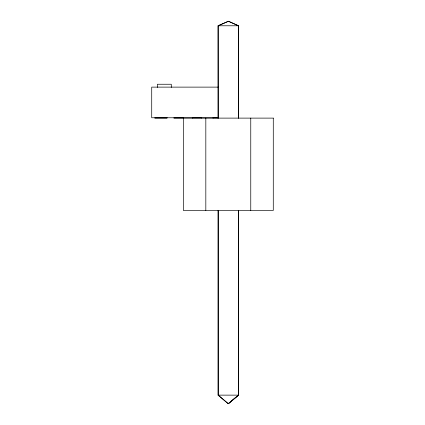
<?xml version="1.0" encoding="UTF-8"?>
<svg xmlns="http://www.w3.org/2000/svg" width="425" height="425" viewBox="0 0 425 425"><rect width="100%" height="100%" fill="white"/><g stroke="black" fill="none" stroke-linecap="round" stroke-linejoin="round"><path stroke-width="0.64" d="M238.462 210.455L238.483 395.133L228.262 403.75L238.51 395.133L238.51 210.455M218.121 210.455L218.121 395.133L228.315 403.75L238.483 395.133M238.462 118.113L238.436 25.776L228.406 21.25L218.121 25.776L218.147 118.113L218.121 25.776L228.459 21.25L238.51 25.776L238.51 118.113M218.121 25.776L238.51 25.776M218.434 87.12L151.72 87.12L151.72 117.767L218.434 117.767M218.163 117.81L213.005 117.81L213.005 118.113M238.51 395.133L218.121 395.133L228.315 403.75M250.761 118.113L250.761 210.455M218.195 210.455L218.195 395.133M205.822 118.113L205.822 210.455M201.482 118.113L201.482 117.81L192.286 117.81L192.286 118.113M171.291 87.433L171.291 84.251L157.367 84.251L157.367 87.433M167.052 117.81L154.796 117.81L154.796 118.113L167.052 118.113L167.052 117.81M183.09 117.81L173.899 117.81L173.899 118.113L183.09 118.113L183.09 117.81M273.28 118.113L183.35 118.113L183.35 210.455L273.28 210.455L273.28 118.113"/></g></svg>
